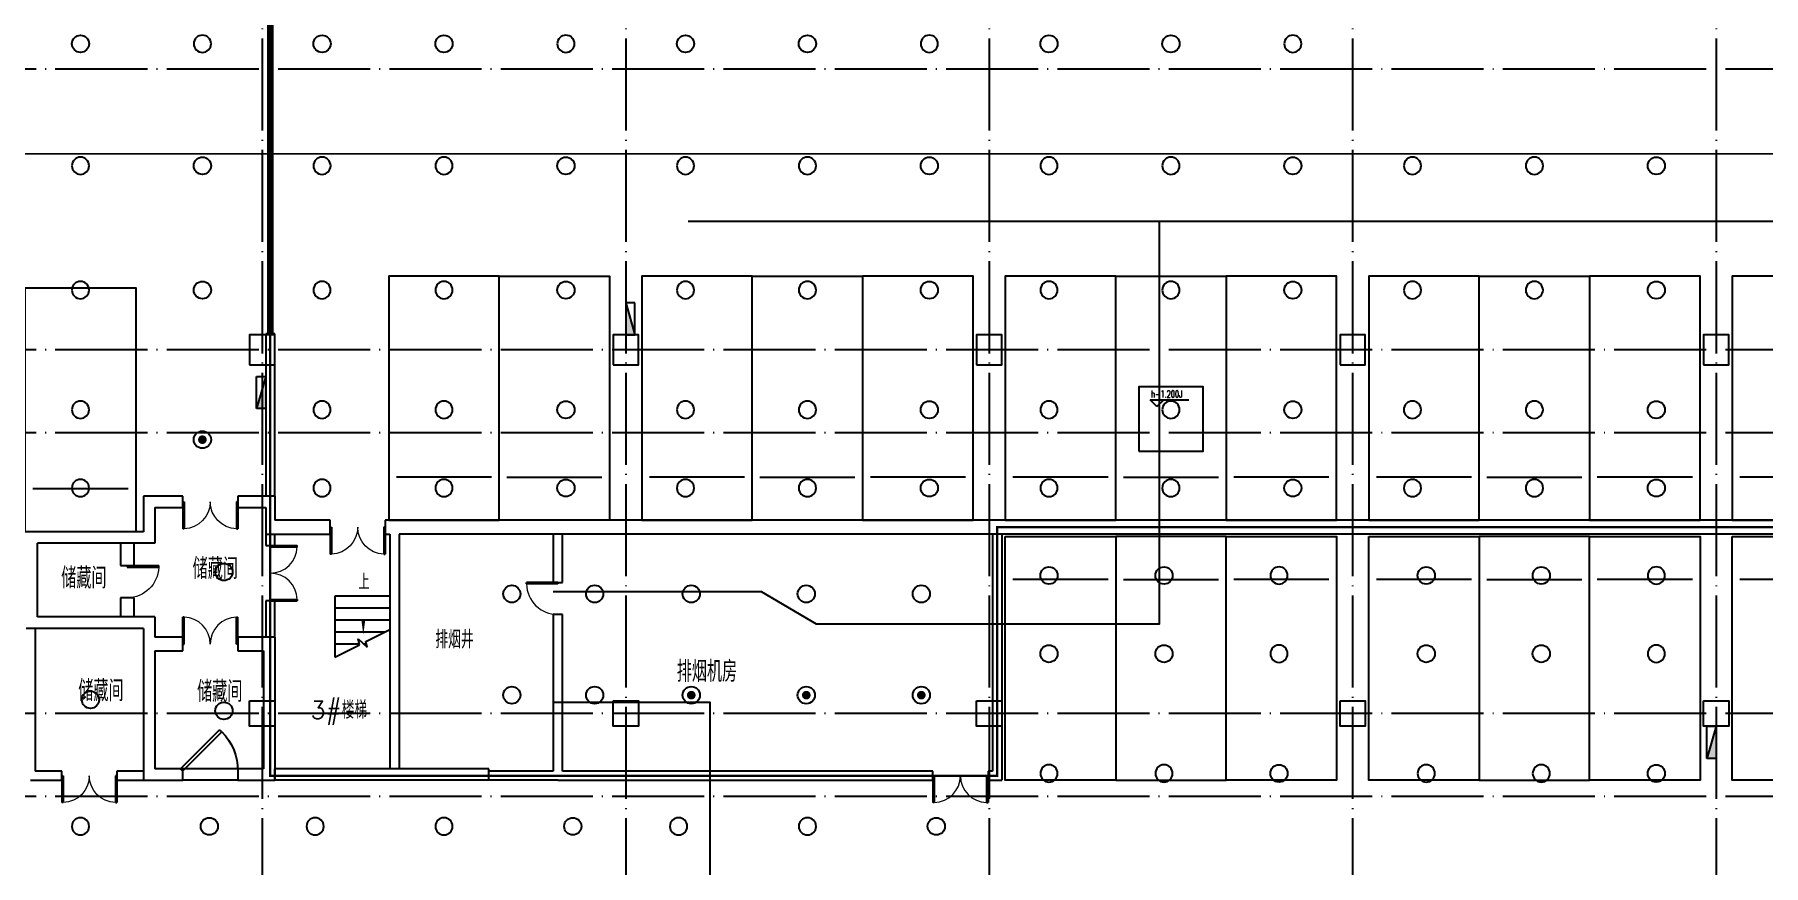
# Model space of a CAD drawing. Extents: x -23309 to 303886, y -33091 to 154511.
# Drawn here: x 47552 to 85128, y 26102 to 44150 of the extents above; entities that cross this region are included whole.
import ezdxf

# ---------------------------------------------------------------- set-up
doc = ezdxf.new("R2010")
doc.units = 0
doc.header["$LTSCALE"] = 1000
doc.header["$MEASUREMENT"] = 0
for name, pattern in [('CONTINOUS', [0]), ('DASH', [0.35, 0.25, -0.1]), ('DOTE', [2.42, 2, -0.2, 0.02, -0.2])]:
    doc.linetypes.add(name, pattern=pattern)
for name, color, linetype in [('COLUMN', 9, 'Continuous'), ('DIM_ELEV', 3, 'Continuous'), ('DIM_SYMB', 3, 'Continuous'), ('DOTE', 1, 'Continuous'), ('EQUIP_喷淋', 7, 'Continuous'), ('EQUIP_消火栓', 1, 'Continuous'), ('NT-PY', 1, 'Continuous'), ('PUB_TEXT', 210, 'Continuous'), ('STAIR', 51, 'Continuous'), ('WALL', 9, 'Continuous'), ('WINDOW', 4, 'Continuous'), ('下喷', 7, 'Continuous'), ('普通机动车位', 135, 'Continuous'), ('机动车位车档', 201, 'Continuous'), ('车行线', 2, 'Continuous'), ('防火分区', 7, 'Continuous'), ('防火卷帘', 1, 'Continuous'), ('集水坑', 42, 'CONTINOUS')]:
    doc.layers.add(name, color=color, linetype=linetype)
doc.styles.add('_TCH_DIM', font='SIMPLEX', dxfattribs={"bigfont": 'GBCBIG'})
doc.styles.add('_TCH_WINDOW', font='SIMPLEX', dxfattribs={"height": 3.5, "bigfont": 'GBCBIG'})
doc.styles.get("Standard").update_dxf_attribs({"font": 'gbenor.shx', "bigfont": 'gbcbig.shx'})

# ---------------------------------------------------------------- blocks, each defined once
blk = doc.blocks.new('$DorLib2D$00000213')
at = {"color": 0, "linetype": 'DASH', "const_width": 0.02}
blk.add_lwpolyline([(0.5, 0), (-0.5, 0)], dxfattribs=at)
blk = doc.blocks.new('$DorLib2D$00000002')
for p, q in [((-0.5, 0), (-0.5, 0.4875)), ((-0.475, 0.4875), (-0.5, 0.4875)), ((-0.475, 0), (-0.475, 0.4875)), ((0.475, 0), (0.475, 0.4875)), ((0.475, 0.4875), (0.5, 0.4875)), ((0.5, 0), (0.5, 0.4875)), ((-0.5, 0), (-0.475, 0)), ((0.5, 0), (0.475, 0))]:
    blk.add_line(p, q)
at = {"lineweight": 13}
for centre, start, end in [((-0.4875, 0), 0, 88.53072), ((0.4875, 0), 91.46928, 180)]:
    blk.add_arc(centre, 0.4875, start, end, dxfattribs=at)
blk = doc.blocks.new('$DorLib2D$00000001')
for p, q in [((0.45, 0.975), (0.5, 0.975)), ((0.45, 0), (0.45, 0.975)), ((0.5, 0), (0.5, 0.975)), ((0.5, 0), (0.45, 0))]:
    blk.add_line(p, q)
at = {"lineweight": 13}
blk.add_arc((0.475, 0), 0.975, 91.4693, 180, dxfattribs=at)
blk = doc.blocks.new('$DorLib2D$00000081')
for p, q in [((-0.207, 0.774), (-0.169, 0.811)), ((0.5, 0.067), (-0.207, 0.774)), ((0.538, 0.104), (-0.169, 0.811)), ((0.5, 0.067), (0.538, 0.104))]:
    blk.add_line(p, q)
blk.add_arc((0.5, 0.067), 1, 135, 180)
blk = doc.blocks.new('ghdsfhhfhdhsd')
at = {"layer": 'STAIR'}
for p, q in [((27471586, -4973058), (27470259, -4973058)), ((27470259, -4973058), (27470530, -4973596)), ((27470546, -4973592), (27470546, -4973058)), ((27470806, -4974141), (27470806, -4973058)), ((27471066, -4974258), (27471066, -4973058)), ((27471326, -4974258), (27471326, -4973058)), ((27471586, -4974258), (27471586, -4973058)), ((27470663, -4973568), (27470479, -4973764)), ((27470479, -4973764), (27470602, -4973738)), ((27470530, -4973596), (27470663, -4973568)), ((27470546, -4973750), (27470546, -4973693)), ((27470602, -4973738), (27470865, -4974258)), ((27471586, -4974258), (27470865, -4974258))]:
    blk.add_line(p, q, dxfattribs=at)
blk = doc.blocks.new('VAEGFHGFD')
at = {"layer": '车行线'}
blk.add_line((252494, 151085), (327469, 151096), dxfattribs=at)
blk = doc.blocks.new('hdfjfkjlkjlgh')
at = {"layer": '普通机动车位'}
blk.add_lwpolyline([(22002093, -3456003), (22004493, -3456003), (22004493, -3461303), (22002093, -3461303)], close=True, dxfattribs=at)
at = {"layer": '机动车位车档'}
blk.add_line((22004326, -3456940), (22002260, -3456940), dxfattribs=at)
blk = doc.blocks.new('第二防火分区')
at = {"layer": '防火分区', "color": 6, "ltscale": 5, "const_width": 50}
for points in [[(32409047, -2943505), (32409047, -2948906), (32393246, -2948906), (32393246, -2943606), (32393246, -2943605), (32393246, -2930077)], [(32454471, -2893781), (32454471, -2940356), (32454772, -2940356), (32454772, -2941256), (32452972, -2941256), (32452972, -2941606), (32440472, -2941606), (32440472, -2943506), (32409047, -2943506)]]:
    blk.add_lwpolyline(points, dxfattribs=at)
blk = doc.blocks.new('第三防火分区')
at = {"layer": '防火分区', "const_width": 50}
blk.add_lwpolyline([(32369097, -2926980), (32373628, -2926980), (32373628, -2925978), (32382629, -2925980), (32382629, -2930879), (32385929, -2930879), (32385929, -2930078), (32393246, -2930077), (32393246, -2948906), (32409047, -2948906), (32409047, -2943506), (32440472, -2943506), (32440472, -2941606), (32452972, -2941606), (32452972, -2943306), (32452122, -2943306), (32452122, -2945606), (32452972, -2945606), (32452972, -2949256), (32482072, -2949256)], dxfattribs=at)
blk = doc.blocks.new('$TwtSys$00000125')
blk.add_circle((0, 0, 0), 1)
blk = doc.blocks.new('$TwtSys$00000128')
at = {"const_width": 0.5, "elevation": 0}
blk.add_lwpolyline([(0.25, 0, 1), (-0.25, 0, 1)], format="xyb", close=True, dxfattribs=at)
blk.add_circle((0, 0, 0), 1)
blk = doc.blocks.new('$TwtSys$00000434')
for p, q in [((-0.5, 0.5), (-0.5, -0.5)), ((-0.5, -0.5), (0.5, 0.5)), ((0.5, 0.5), (-0.5, 0.5)), ((0.5, -0.5), (0.5, 0.5)), ((-0.5, -0.5), (0.5, -0.5))]:
    blk.add_line(p, q)
blk.add_solid([(0.5, -0.5), (0.5, 0.5), (-0.5, -0.5)])

msp = doc.modelspace()

# ---------------------------------------------------------------- linework, layer by layer
at = {"layer": 'COLUMN', "color": 3, "ltscale": 5}
for points in [[(52225, 36975), (52775, 36975), (52775, 37625), (52225, 37625)], [(60125, 36975), (60675, 36975), (60675, 37625), (60125, 37625)], [(68025, 36975.2), (68575, 36975.2), (68575, 37625.2), (68025, 37625.2)], [(75925, 36975.2), (76475, 36975.2), (76475, 37625.2), (75925, 37625.2)], [(83825, 36975.2), (84375, 36975.2), (84375, 37625.2), (83825, 37625.2)], [(52225, 29675), (52775, 29675), (52775, 29125), (52225, 29125)], [(60125, 29675), (60675, 29675), (60675, 29125), (60125, 29125)], [(68025, 29675.2), (68575, 29675.2), (68575, 29125.2), (68025, 29125.2)], [(75925, 29675.2), (76475, 29675.2), (76475, 29125.2), (75925, 29125.2)], [(83825, 29675.2), (84375, 29675.2), (84375, 29125.2), (83825, 29125.2)]]:
    msp.add_lwpolyline(points, close=True, dxfattribs=at)
at = {"layer": 'DIM_ELEV'}
for p, q in [((71946.8, 36067.3), (71796.8, 36217.3)), ((71796.8, 36217.3), (72636.8, 36217.3)), ((71946.8, 36067.3), (72096.8, 36217.3))]:
    msp.add_line(p, q, dxfattribs=at)
at = {"layer": 'DIM_SYMB'}
msp.add_lwpolyline([(54697.1, 31989.4, 0, 0, 0), (54697.1, 31115.2, 0, 80, 0), (54697.1, 31415.2, 0, 0, 0)], format="xyseb", dxfattribs=at)
at = {"layer": 'DOTE', "linetype": 'DOTE'}
for p, q in [((52500, 136025.4), (52500, -12369.1)), ((60400, 136025.4), (60400, -12369.1)), ((68300, 136025.4), (68300, -12369.1)), ((76200, 136025.4), (76200, -12369.1)), ((84100, 136025.4), (84100, -12369.1)), ((267803.3, 43400), (-4883.6, 43400)), ((267803.3, 37300), (-4883.6, 37300)), ((267803.3, 35500), (-4883.6, 35500)), ((267803.3, 29400), (-4883.6, 29400)), ((267803.3, 27600), (-4883.6, 27600))]:
    msp.add_line(p, q, dxfattribs=at)
at = {"layer": 'NT-PY', "ltscale": 2}
for points in [[(58825.1, 32049.4), (63344.2, 32049.4), (64536.2, 31349.5), (72000, 31349.5), (72000, 40099.5), (110965.5, 40099.5), (110965.5, 79437.1)], [(58825, 29649.6), (62225.1, 29649.6), (62225.1, 24749.5), (57044.4, 24749.5), (57044.4, 17649.7), (57044.4, 16349.7), (43110, 16349.7), (42100, 16349.5), (42100, 42349.5)], [(61757.8, 40099.5), (72000, 40099.5)]]:
    msp.add_lwpolyline(points, dxfattribs=at)
at = {"layer": 'WALL'}
for p, q in [((52774.9, 37650.2), (52574.9, 37650.2)), ((52574.9, 37650.2), (52574.9, 34125.5)), ((52774.9, 37650.2), (52574.9, 37650.2)), ((52574.9, 37650.2), (52574.9, 34125.5)), ((52774.9, 34125.5), (52774.9, 37650.2)), ((52774.9, 34125.5), (52774.9, 37650.2)), ((49917.5, 34125.5), (49917.5, 33350.2)), ((50771.1, 34125.5), (49917.5, 34125.5)), ((50167.5, 33875.5), (50167.5, 33100.2)), ((50167.5, 33875.5), (50771.1, 33875.5)), ((50771.1, 33875.5), (50771.1, 34125.5)), ((52774.9, 34125.5), (51971.1, 34125.5)), ((51971.1, 34125.5), (51971.1, 33875.5)), ((51971.1, 33875.5), (52574.9, 33875.5)), ((52574.9, 33875.5), (52574.9, 33300.4)), ((52774.9, 34125.5), (52774.9, 33600.4)), ((53974.9, 33600.4), (52774.9, 33600.4)), ((53974.9, 33300.4), (53974.9, 33600.4)), ((55374.9, 33600.4), (55174.9, 33600.4)), ((55174.9, 33600.4), (55174.9, 33300.4)), ((99800, 33600.2), (55374.9, 33600.4)), ((49917.5, 33350.2), (47466.8, 33350.2)), ((47616.8, 31499.9), (47616.8, 33100.2)), ((50167.5, 33100.2), (47616.8, 33100.2)), ((49417.5, 33100.2), (49417.5, 32615)), ((49717.5, 32615), (49717.5, 33100.2)), ((52574.9, 33300.4), (53974.9, 33300.4)), ((52574.9, 33300.4), (52574.9, 33050.4)), ((52774.9, 33050.4), (52774.9, 33300.4)), ((55174.9, 33300.4), (55274.9, 33300.4)), ((55274.9, 33300.4), (55274.9, 28200.2)), ((55474.9, 33300.2), (55474.9, 28200.2)), ((100100, 33300.2), (55474.9, 33300.2)), ((58825, 33300.2), (58825, 32250.2)), ((59025, 32250.2), (59025, 33300.2)), ((68375, 33300.2), (68375, 28150.2)), ((68575, 33300.2), (68575, 27950.2)), ((52574.9, 33050.4), (52774.9, 33050.4)), ((49417.5, 32615), (49717.5, 32615)), ((58825, 32250.2), (59025, 32250.2)), ((49717.5, 31915), (49417.5, 31915)), ((49417.5, 31915), (49417.5, 31499.9)), ((49717.5, 31499.9), (49717.5, 31915)), ((52774.9, 31850.4), (52574.9, 31850.4)), ((52574.9, 31850.4), (52574.9, 31060.4)), ((52774.9, 31060.4), (52774.9, 31850.4)), ((49917.5, 31249.9), (47366.8, 31249.9)), ((47566.8, 31249.9), (47566.8, 28150.2)), ((50167.5, 31499.9), (47616.8, 31499.9)), ((49717.5, 31249.9), (49717.5, 31249.9)), ((49917.5, 31249.9), (49917.5, 30860.4)), ((50167.5, 31499.9), (50167.5, 31060.4)), ((59025, 31550.2), (58825, 31550.2)), ((58825, 31550.2), (58825, 28150.2)), ((59025, 28150.2), (59025, 31550.2)), ((49917.5, 30860.4), (49917.5, 27950.2)), ((50771.2, 31060.4), (50167.5, 31060.4)), ((50771.2, 30760.4), (50771.2, 31060.4)), ((52774.9, 31060.4), (51971.2, 31060.4)), ((51971.2, 31060.4), (51971.2, 30760.4)), ((52774.9, 31060.4), (52775, 27950.2)), ((50167.5, 30760.4), (50167.5, 28200.2)), ((50167.5, 30760.4), (50771.2, 30760.4)), ((51971.2, 30760.4), (52524.9, 30760.4)), ((52524.9, 30760.4), (52525, 28200.2)), ((50771.2, 28200.2), (50167.5, 28200.2)), ((50771.2, 27950.2), (50771.2, 28200.2)), ((52525, 28200.2), (51971.2, 28200.2)), ((51971.2, 28200.2), (51971.2, 27950.2)), ((57425, 28200.2), (52775, 28200.2)), ((52775, 27950.2), (52775, 28200.2)), ((57425, 27950.2), (57425, 28200.2)), ((47466.8, 27950.2), (48142.1, 27950.2)), ((48142.1, 28150.2), (47566.8, 28150.2)), ((48142.1, 27950.2), (48142.1, 28150.2)), ((49917.5, 28150.2), (49342.1, 28150.2)), ((49342.1, 28150.2), (49342.1, 27950.2)), ((49342.1, 27950.2), (49917.5, 27950.2)), ((49917.5, 27950.2), (50771.2, 27950.2)), ((51971.2, 27950.2), (52775, 27950.2)), ((57425, 27950.2), (52775, 27950.2)), ((58825, 28150.2), (57425, 28150.2)), ((58925, 27950.2), (57425, 27950.2)), ((58925, 27950.2), (67075, 27950.2)), ((67075, 28150.2), (59025, 28150.2)), ((67075, 27950.2), (67075, 28150.2)), ((68375, 28150.2), (68275, 28150.2)), ((68275, 28150.2), (68275, 27950.2)), ((68275, 27950.2), (68575, 27950.2))]:
    msp.add_line(p, q, dxfattribs=at)
at = {"layer": 'WINDOW'}
for p, q in [((51971.2, 28200.2), (50771.2, 28200.2)), ((51971.2, 27950.2), (50771.2, 27950.2))]:
    msp.add_line(p, q, dxfattribs=at)
at = {"layer": '集水坑'}
msp.add_lwpolyline([(71550, 35100.2), (72950, 35100.2), (72950, 36500.2), (71550, 36500.2)], close=True, dxfattribs=at)

# ---------------------------------------------------------------- block references
at = {"layer": 'EQUIP_喷淋', "xscale": 187.5, "yscale": 187.5, "zscale": 187.5}
for name, p in [('$TwtSys$00000125', (48550.2, 43950)), ('$TwtSys$00000125', (56450.2, 43950)), ('$TwtSys$00000125', (64349.8, 43950)), ('$TwtSys$00000125', (72249.8, 43950)), ('$TwtSys$00000125', (51200, 41300)), ('$TwtSys$00000125', (59100, 41300)), ('$TwtSys$00000125', (66999.7, 41300)), ('$TwtSys$00000125', (74899.7, 41300)), ('$TwtSys$00000125', (82799.7, 41300)), ('$TwtSys$00000128', (51199.9, 35350)), ('$TwtSys$00000125', (59099.9, 34300)), ('$TwtSys$00000125', (66999.7, 34300)), ('$TwtSys$00000125', (74899.7, 34300)), ('$TwtSys$00000125', (82799.7, 34300)), ('$TwtSys$00000125', (51667.5, 32475.5)), ('$TwtSys$00000125', (57925, 32000.2)), ('$TwtSys$00000125', (59725, 32000.2)), ('$TwtSys$00000125', (61825, 32000.2)), ('$TwtSys$00000125', (64325, 32000.2)), ('$TwtSys$00000125', (66825, 32000.2)), ('$TwtSys$00000125', (48766.8, 29699.9)), ('$TwtSys$00000125', (57925, 29800.2)), ('$TwtSys$00000125', (59725, 29800.2)), ('$TwtSys$00000128', (61825, 29800.2)), ('$TwtSys$00000128', (64325, 29800.2)), ('$TwtSys$00000128', (66825, 29800.2)), ('$TwtSys$00000125', (51667.5, 29460.4))]:
    msp.add_blockref(name, p, dxfattribs=at)
at = {"layer": 'EQUIP_喷淋', "yscale": 187.5, "zscale": 187.5}
for p, xscale, rotation in [((48550.2, 41300), -187.5, 179.9999999998358), ((53800.2, 41300), -187.5, 179.9999999998358), ((56450.2, 41300), -187.5, 179.9999999998358), ((61699.8, 41300), -187.5, 179.9999999998358), ((64349.8, 41300), -187.5, 179.9999999998358), ((69599.8, 41300), -187.5, 179.9999999998358), ((72249.8, 41300), -187.5, 179.9999999998358), ((77499.8, 41300), -187.5, 179.9999999998358), ((80149.8, 41300), -187.5, 179.9999999998358), ((48550, 38600), -187.5, 179.9999999998358), ((56450, 38600), -187.5, 179.9999999998358), ((64349.7, 38600), -187.5, 179.9999999998358), ((72249.7, 38600), -187.5, 179.9999999998358), ((80149.7, 38600), -187.5, 179.9999999998358), ((48550, 36000), -187.5, 179.9999999998358), ((56450, 36000), -187.5, 179.9999999998358), ((64349.7, 36000), -187.5, 179.9999999998358), ((72249.7, 36000), -187.5, 179.9999999998358), ((80149.7, 36000), -187.5, 179.9999999998358), ((48550, 34300), -187.5, 179.9999999998358), ((53800, 34300), -187.5, 179.9999999998358), ((56450, 34300), -187.5, 179.9999999998358), ((61699.8, 34300), -187.5, 179.9999999998358), ((64349.8, 34300), -187.5, 179.9999999998358), ((69599.8, 34300), -187.5, 179.9999999998358), ((72249.8, 34300), -187.5, 179.9999999998358), ((77499.8, 34300), -187.5, 179.9999999998358), ((80149.8, 34300), -187.5, 179.9999999998358), ((69599.8, 32400.4), 187.5, 359.9999999231717), ((72099.8, 32400.4), 187.5, 359.9999999231717), ((74599.7, 32400.4), -187.5, 179.9999999228433), ((77799.9, 32400.4), 187.5, 359.9999999231717), ((80299.9, 32400.4), 187.5, 359.9999999231717), ((82799.7, 32400.4), -187.5, 179.9999999228433), ((72099.7, 30700.4), 187.5, 359.9999999231717), ((80299.7, 30700.4), 187.5, 359.9999999231717), ((72099.7, 28099.6), -187.5, 180.0000000762454), ((80299.7, 28099.6), -187.5, 180.0000000762454), ((48550, 26950.2), -187.5, 179.9999999998358), ((56450.1, 26950.2), -187.5, 179.9999999998358), ((64350, 26950.2), -187.5, 179.9999999998358)]:
    msp.add_blockref('$TwtSys$00000125', p, dxfattribs=dict(at, xscale=xscale, rotation=rotation))
at = {"layer": 'EQUIP_消火栓', "zscale": 700}
for p, xscale, yscale, rotation in [((60500, 37975.2), 700, 200, 270), ((52474.9, 36375), -700.0000000000003, 200.0000000000002, 90), ((84000, 28775.2), -699.9999999999998, 200, 89.99612393899905)]:
    msp.add_blockref('$TwtSys$00000434', p, dxfattribs=dict(at, xscale=xscale, yscale=yscale, rotation=rotation))
at = {"layer": 'STAIR', "rotation": 90}
msp.add_blockref('ghdsfhhfhdhsd', (-4918983.3, -27439635.8), dxfattribs=at)
at = {"layer": 'WINDOW', "xscale": 1200, "yscale": -1200, "zscale": 1200}
msp.add_blockref('$DorLib2D$00000002', (51371.1, 34000.5), dxfattribs=at)
at = {"layer": 'WINDOW'}
for name, p, xscale, yscale, zscale, rotation in [('$DorLib2D$00000002', (54574.9, 33450.4), -1200, 1200, -1200, 180.0000106353226), ('$DorLib2D$00000002', (52674.9, 32450.4), 1200, 1200, 1200, 270.0013769323073), ('$DorLib2D$00000001', (49567.5, 32265), 700, -700, -700, 90.00000000000001), ('$DorLib2D$00000001', (58925, 31900.2), -700, -700, -700, 270), ('$DorLib2D$00000002', (51371.2, 30910.4), -1200, -1200, 1200, 180), ('$DorLib2D$00000081', (51371.2, 28075.2), 1200, -1200, 1200, 180), ('$DorLib2D$00000002', (48742.1, 28050.2), -1200, 1200, -1200, 180), ('$DorLib2D$00000002', (67675, 28050.2), 1200, 1200, 1200, 180)]:
    msp.add_blockref(name, p, dxfattribs=dict(at, xscale=xscale, yscale=yscale, zscale=zscale, rotation=rotation))
at = {"layer": '下喷', "xscale": 187.5, "zscale": 187.5}
for p, yscale in [((51200, 43950), -187.5), ((53800.2, 43950), 187.5), ((59100, 43950), -187.5), ((61699.8, 43950), 187.5), ((66999.7, 43950), -187.5), ((69599.8, 43950), 187.5), ((74899.7, 43950), -187.5), ((51200, 38600), 187.5), ((59100, 38600), 187.5), ((66999.7, 38600), 187.5), ((74899.7, 38600), 187.5), ((82799.7, 38600), 187.5), ((59099.9, 36000), 187.5), ((66999.5, 36000), 187.5), ((74899.5, 36000), 187.5), ((82799.5, 36000), 187.5), ((51350, 26950.2), 187.5), ((59250.1, 26950.2), 187.5), ((67150, 26950.2), 187.5)]:
    msp.add_blockref('$TwtSys$00000125', p, dxfattribs=dict(at, yscale=yscale))
for p, yscale, rotation in [((53800, 38600), -187.5, 359.9999999998358), ((61699.7, 38600), -187.5, 359.9999999998358), ((69599.7, 38600), -187.5, 359.9999999998358), ((77499.7, 38600), -187.5, 359.9999999998358), ((53799.9, 36000), -187.5, 359.9999999998358), ((61699.5, 36000), -187.5, 359.9999999998358), ((69599.5, 36000), -187.5, 359.9999999998358), ((77499.5, 36000), -187.5, 359.9999999998358), ((69599.5, 30700.4), 187.5, 359.9999999231717), ((74599.5, 30700.4), -187.5, 359.9999999228434), ((77799.6, 30700.4), 187.5, 359.9999999231717), ((82799.6, 30700.4), -187.5, 359.9999999228434), ((69599.5, 28099.6), -187.5, 7.624541770495652e-08), ((74599.5, 28099.6), 187.5, 7.657367268960577e-08), ((77799.6, 28099.6), -187.5, 7.624541770495652e-08), ((82799.6, 28099.6), 187.5, 7.657367268960577e-08), ((53650.1, 26950.2), -187.5, 359.9999999998358), ((61550, 26950.2), -187.5, 359.9999999998358)]:
    msp.add_blockref('$TwtSys$00000125', p, dxfattribs=dict(at, yscale=yscale, rotation=rotation))
at = {"layer": '普通机动车位', "xscale": -1, "rotation": 180}
for p in [(-21946842.9, -3422402.8), (-21941342.9, -3422402.8), (-21936542.9, -3422402.8), (-21933442.9, -3422402.8), (-21928642.9, -3422402.8), (-21925542.9, -3422402.8), (-21920742.9, -3422402.8), (-21917642.9, -3422402.8)]:
    msp.add_blockref('hdfjfkjlkjlgh', p, dxfattribs=at)
at = {"layer": '普通机动车位', "rotation": 180}
for p in [(22062142.9, -3422402.8), (22067642.9, -3422402.8), (22075542.9, -3422402.8), (22083442.9, -3422402.8), (22051842.9, -3422652.8)]:
    msp.add_blockref('hdfjfkjlkjlgh', p, dxfattribs=at)
at = {"layer": '普通机动车位'}
for p in [(-21933442.9, 3489253.2), (-21928642.9, 3489253.2), (-21925542.9, 3489253.2), (-21920742.9, 3489253.2), (-21917642.9, 3489253.2)]:
    msp.add_blockref('hdfjfkjlkjlgh', p, dxfattribs=at)
at = {"layer": '普通机动车位', "xscale": -1}
for p in [(22075542.9, 3489253.2), (22083442.9, 3489253.2)]:
    msp.add_blockref('hdfjfkjlkjlgh', p, dxfattribs=at)
at = {"layer": '车行线'}
msp.add_blockref('VAEGFHGFD', (-223668.5, -109529.6), dxfattribs=at)
at = {"layer": '防火分区', "ltscale": 2}
msp.add_blockref('第二防火分区', (-32340571.5, 2976955.7), dxfattribs=at)
at = {"layer": '防火分区'}
msp.add_blockref('第三防火分区', (-32340571.5, 2976955.7), dxfattribs=at)
at = {"layer": '防火卷帘', "xscale": 7200, "yscale": 7200, "zscale": 7200, "rotation": 270}
msp.add_blockref('$DorLib2D$00000213', (52674.9, 41250.2), dxfattribs=at)

# ---------------------------------------------------------------- texts
at = {"layer": 'PUB_TEXT', "color": 0, "style": '_TCH_DIM', "width": 0.705882}
msp.add_text('h-1.200J', height=148.75, dxfattribs=at).set_placement((71819.8, 36269.8))
at = {"layer": 'PUB_TEXT'}
for s, p in [('储藏间', (50987.4, 32323.1, 0)), ('储藏间', (48130.8, 32117.1, 0)), ('排烟机房', (61509.6, 30088.3)), ('储藏间', (48502.5, 29668.6, 0)), ('储藏间', (51084.5, 29651.8, 0))]:
    msp.add_text(s, height=455.74, rotation=0.00007, dxfattribs=at).set_placement(p)
for s, height, style, p in [('上', 337.6, '_TCH_DIM', (54592.8, 32094.4)), ('排烟井', 385.82, '_TCH_WINDOW', (56261.7, 30816.4)), ('3#楼梯', 385.82, '_TCH_WINDOW', (53547.4, 29286.4))]:
    msp.add_text(s, height=height, dxfattribs=dict(at, style=style)).set_placement(p)

doc.saveas('drawing.dxf')
